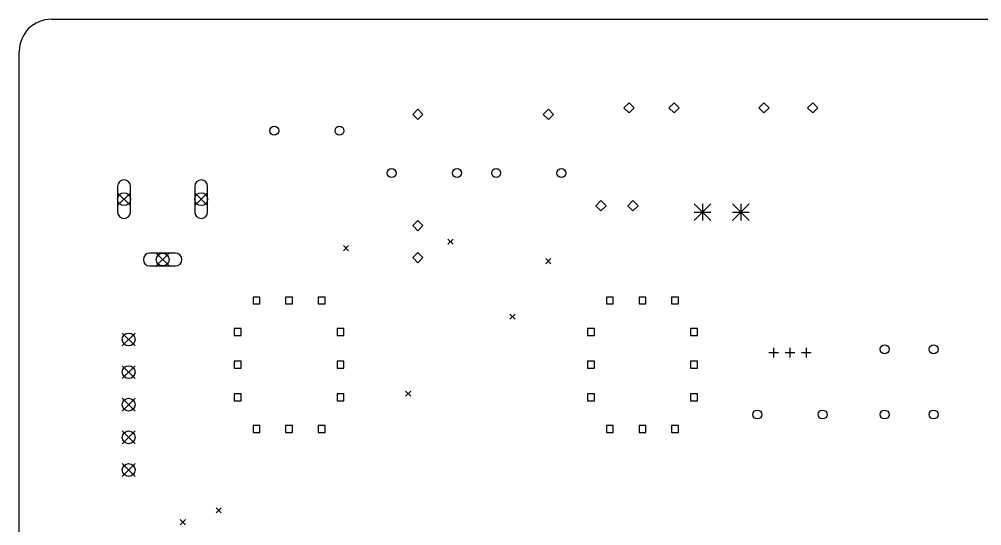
# Model space of a CAD drawing. Extents: x 2.9 to 8.93, y -5.83 to -2.73.
# Drawn here: x 2.949 to 5.898, y -4.281 to -2.728 of the extents above; entities that cross this region are included whole.
import ezdxf

# ---------------------------------------------------------------- set-up
doc = ezdxf.new("R2010")
doc.units = 0
doc.header["$MEASUREMENT"] = 0
doc.layers.add('BLACK', color=7, linetype='CONTINUOUS')

msp = doc.modelspace()

# ---------------------------------------------------------------- linework, layer by layer
at = {"layer": 'BLACK', "linetype": 'CONTINUOUS'}
for p, q in [((3.04724, -2.72835), (8.83465, -2.72835)), ((2.94882, -4.79528), (2.94882, -2.82677)), ((4.17, -3.00425), (4.15425, -3.02)), ((4.18575, -3.02), (4.17, -3.00425)), ((4.57, -3.00425), (4.55425, -3.02)), ((4.58575, -3.02), (4.57, -3.00425)), ((4.81727, -2.98425), (4.80152, -3)), ((4.80152, -3), (4.81727, -3.01575)), ((4.83302, -3), (4.81727, -2.98425)), ((4.81727, -3.01575), (4.83302, -3)), ((4.95507, -2.98425), (4.93932, -3)), ((4.93932, -3), (4.95507, -3.01575)), ((4.97081, -3), (4.95507, -2.98425)), ((4.95507, -3.01575), (4.97081, -3)), ((5.23039, -2.98425), (5.21465, -3)), ((5.21465, -3), (5.23039, -3.01575)), ((5.24614, -3), (5.23039, -2.98425)), ((5.23039, -3.01575), (5.24614, -3)), ((5.38, -2.98425), (5.36425, -3)), ((5.36425, -3), (5.38, -3.01575)), ((5.39575, -3), (5.38, -2.98425)), ((5.38, -3.01575), (5.39575, -3)), ((4.15425, -3.02), (4.17, -3.03575)), ((4.17, -3.03575), (4.18575, -3.02)), ((4.55425, -3.02), (4.57, -3.03575)), ((4.57, -3.03575), (4.58575, -3.02)), ((3.25031, -3.24063), (3.25031, -3.31937)), ((3.28969, -3.31937), (3.28969, -3.24063)), ((3.48654, -3.24063), (3.48654, -3.31937)), ((3.52591, -3.31937), (3.52591, -3.24063)), ((3.25031, -3.26031), (3.28969, -3.29969)), ((3.28969, -3.26031), (3.25031, -3.29969)), ((3.48654, -3.26031), (3.52591, -3.29969)), ((3.52591, -3.26031), (3.48654, -3.29969)), ((4.73079, -3.28425), (4.71504, -3.3)), ((4.71504, -3.3), (4.73079, -3.31575)), ((4.74654, -3.3), (4.73079, -3.28425)), ((4.73079, -3.31575), (4.74654, -3.3)), ((4.82921, -3.28425), (4.81346, -3.3)), ((4.81346, -3.3), (4.82921, -3.31575)), ((4.84496, -3.3), (4.82921, -3.28425)), ((4.82921, -3.31575), (4.84496, -3.3)), ((5.0163, -3.29441), (5.06748, -3.34559)), ((5.06748, -3.29441), (5.0163, -3.34559)), ((5.04189, -3.29441), (5.04189, -3.34559)), ((5.13441, -3.29441), (5.18559, -3.34559)), ((5.18559, -3.29441), (5.13441, -3.34559)), ((5.16, -3.29441), (5.16, -3.34559)), ((5.0163, -3.32), (5.06748, -3.32)), ((5.13441, -3.32), (5.18559, -3.32)), ((4.17, -3.34504), (4.15425, -3.36079)), ((4.15425, -3.36079), (4.17, -3.37654)), ((4.18575, -3.36079), (4.17, -3.34504)), ((4.17, -3.37654), (4.18575, -3.36079)), ((4.26213, -3.40213), (4.27787, -3.41787)), ((4.27787, -3.40213), (4.26213, -3.41787)), ((3.42748, -3.44535), (3.34874, -3.44535)), ((3.36843, -3.44535), (3.4078, -3.48472)), ((3.4078, -3.44535), (3.36843, -3.48472)), ((3.94213, -3.42213), (3.95787, -3.43787)), ((3.95787, -3.42213), (3.94213, -3.43787)), ((4.17, -3.44346), (4.15425, -3.45921)), ((4.18575, -3.45921), (4.17, -3.44346)), ((4.15425, -3.45921), (4.17, -3.47496)), ((4.17, -3.47496), (4.18575, -3.45921)), ((4.56213, -3.46213), (4.57787, -3.47787)), ((4.57787, -3.46213), (4.56213, -3.47787)), ((3.34874, -3.48472), (3.42748, -3.48472)), ((3.6862, -3.57994), (3.66498, -3.57994)), ((3.66498, -3.57994), (3.66498, -3.60116)), ((3.6862, -3.60116), (3.6862, -3.57994)), ((3.7862, -3.57994), (3.76498, -3.57994)), ((3.76498, -3.57994), (3.76498, -3.60116)), ((3.7862, -3.60116), (3.7862, -3.57994)), ((3.8862, -3.57994), (3.86498, -3.57994)), ((3.86498, -3.57994), (3.86498, -3.60116)), ((3.8862, -3.60116), (3.8862, -3.57994)), ((4.76887, -3.57994), (4.74766, -3.57994)), ((4.74766, -3.57994), (4.74766, -3.60116)), ((4.76887, -3.60116), (4.76887, -3.57994)), ((4.86887, -3.57994), (4.84766, -3.57994)), ((4.84766, -3.57994), (4.84766, -3.60116)), ((4.86887, -3.60116), (4.86887, -3.57994)), ((4.96887, -3.57994), (4.94766, -3.57994)), ((4.94766, -3.57994), (4.94766, -3.60116)), ((4.96887, -3.60116), (4.96887, -3.57994)), ((3.66498, -3.60116), (3.6862, -3.60116)), ((3.76498, -3.60116), (3.7862, -3.60116)), ((3.86498, -3.60116), (3.8862, -3.60116)), ((4.74766, -3.60116), (4.76887, -3.60116)), ((4.84766, -3.60116), (4.86887, -3.60116)), ((4.94766, -3.60116), (4.96887, -3.60116)), ((4.45213, -3.63213), (4.46787, -3.64787)), ((4.46787, -3.63213), (4.45213, -3.64787)), ((3.62872, -3.67679), (3.6075, -3.67679)), ((3.6075, -3.67679), (3.6075, -3.69801)), ((3.62872, -3.69801), (3.62872, -3.67679)), ((3.94368, -3.67679), (3.92246, -3.67679)), ((3.92246, -3.67679), (3.92246, -3.69801)), ((3.94368, -3.69801), (3.94368, -3.67679)), ((4.71139, -3.67679), (4.69018, -3.67679)), ((4.69018, -3.67679), (4.69018, -3.69801)), ((4.71139, -3.69801), (4.71139, -3.67679)), ((5.02635, -3.67679), (5.00514, -3.67679)), ((5.00514, -3.67679), (5.00514, -3.69801)), ((5.02635, -3.69801), (5.02635, -3.67679)), ((3.26431, -3.69031), (3.30369, -3.72969)), ((3.30369, -3.69031), (3.26431, -3.72969)), ((3.6075, -3.69801), (3.62872, -3.69801)), ((3.92246, -3.69801), (3.94368, -3.69801)), ((4.69018, -3.69801), (4.71139, -3.69801)), ((5.00514, -3.69801), (5.02635, -3.69801)), ((5.26, -3.73524), (5.26, -3.76476)), ((5.31, -3.73524), (5.31, -3.76476)), ((5.36, -3.73524), (5.36, -3.76476)), ((5.24524, -3.75), (5.27476, -3.75)), ((5.29524, -3.75), (5.32476, -3.75)), ((5.34524, -3.75), (5.37476, -3.75)), ((3.26431, -3.79031), (3.30369, -3.82969)), ((3.30369, -3.79031), (3.26431, -3.82969)), ((3.62872, -3.77679), (3.6075, -3.77679)), ((3.6075, -3.77679), (3.6075, -3.79801)), ((3.6075, -3.79801), (3.62872, -3.79801)), ((3.62872, -3.79801), (3.62872, -3.77679)), ((3.94368, -3.77679), (3.92246, -3.77679)), ((3.92246, -3.77679), (3.92246, -3.79801)), ((3.92246, -3.79801), (3.94368, -3.79801)), ((3.94368, -3.79801), (3.94368, -3.77679)), ((4.71139, -3.77679), (4.69018, -3.77679)), ((4.69018, -3.77679), (4.69018, -3.79801)), ((4.69018, -3.79801), (4.71139, -3.79801)), ((4.71139, -3.79801), (4.71139, -3.77679)), ((5.02635, -3.77679), (5.00514, -3.77679)), ((5.00514, -3.77679), (5.00514, -3.79801)), ((5.00514, -3.79801), (5.02635, -3.79801)), ((5.02635, -3.79801), (5.02635, -3.77679)), ((3.26431, -3.89031), (3.30369, -3.92969)), ((3.30369, -3.89031), (3.26431, -3.92969)), ((3.62872, -3.87679), (3.6075, -3.87679)), ((3.6075, -3.87679), (3.6075, -3.89801)), ((3.62872, -3.89801), (3.62872, -3.87679)), ((3.94368, -3.87679), (3.92246, -3.87679)), ((3.92246, -3.87679), (3.92246, -3.89801)), ((3.94368, -3.89801), (3.94368, -3.87679)), ((4.13231, -3.86802), (4.14806, -3.88377)), ((4.14806, -3.86802), (4.13231, -3.88377)), ((4.71139, -3.87679), (4.69018, -3.87679)), ((4.69018, -3.87679), (4.69018, -3.89801)), ((4.71139, -3.89801), (4.71139, -3.87679)), ((5.02635, -3.87679), (5.00514, -3.87679)), ((5.00514, -3.87679), (5.00514, -3.89801)), ((5.02635, -3.89801), (5.02635, -3.87679)), ((3.6075, -3.89801), (3.62872, -3.89801)), ((3.92246, -3.89801), (3.94368, -3.89801)), ((4.69018, -3.89801), (4.71139, -3.89801)), ((5.00514, -3.89801), (5.02635, -3.89801)), ((3.6862, -3.97365), (3.66498, -3.97365)), ((3.66498, -3.97365), (3.66498, -3.99486)), ((3.6862, -3.99486), (3.6862, -3.97365)), ((3.7862, -3.97365), (3.76498, -3.97365)), ((3.76498, -3.97365), (3.76498, -3.99486)), ((3.7862, -3.99486), (3.7862, -3.97365)), ((3.8862, -3.97365), (3.86498, -3.97365)), ((3.86498, -3.97365), (3.86498, -3.99486)), ((3.8862, -3.99486), (3.8862, -3.97365)), ((4.76887, -3.97365), (4.74766, -3.97365)), ((4.74766, -3.97365), (4.74766, -3.99486)), ((4.76887, -3.99486), (4.76887, -3.97365)), ((4.86887, -3.97365), (4.84766, -3.97365)), ((4.84766, -3.97365), (4.84766, -3.99486)), ((4.86887, -3.99486), (4.86887, -3.97365)), ((4.96887, -3.97365), (4.94766, -3.97365)), ((4.94766, -3.97365), (4.94766, -3.99486)), ((4.96887, -3.99486), (4.96887, -3.97365)), ((3.26431, -3.99031), (3.30369, -4.02969)), ((3.30369, -3.99031), (3.26431, -4.02969)), ((3.66498, -3.99486), (3.6862, -3.99486)), ((3.76498, -3.99486), (3.7862, -3.99486)), ((3.86498, -3.99486), (3.8862, -3.99486)), ((4.74766, -3.99486), (4.76887, -3.99486)), ((4.84766, -3.99486), (4.86887, -3.99486)), ((4.94766, -3.99486), (4.96887, -3.99486)), ((3.26431, -4.09031), (3.30369, -4.12969)), ((3.30369, -4.09031), (3.26431, -4.12969)), ((3.55213, -4.22613), (3.56787, -4.24187)), ((3.56787, -4.22613), (3.55213, -4.24187)), ((3.44213, -4.26213), (3.45787, -4.27787)), ((3.45787, -4.26213), (3.44213, -4.27787))]:
    msp.add_line(p, q, dxfattribs=at)
at = {"layer": 'BLACK'}
for centre, radius in [((3.73, -3.07), 0.01378), ((3.93, -3.07), 0.01378), ((4.09, -3.2), 0.01378), ((4.29, -3.2), 0.01378), ((4.41, -3.2), 0.01378), ((4.61, -3.2), 0.01378), ((3.27, -3.28), 0.01969), ((3.50622, -3.28), 0.01969), ((3.38811, -3.46504), 0.01969), ((3.284, -3.71), 0.01969), ((5.6, -3.74), 0.01378), ((5.75, -3.74), 0.01378), ((3.284, -3.81), 0.01969), ((3.284, -3.91), 0.01969), ((5.21, -3.94), 0.01378), ((5.41, -3.94), 0.01378), ((5.6, -3.94), 0.01378), ((5.75, -3.94), 0.01378), ((3.284, -4.01), 0.01969), ((3.284, -4.11), 0.01969)]:
    msp.add_circle(centre, radius, dxfattribs=at)
for centre, radius, start, end in [((3.04724, -2.82677), 0.09843, 90, 180), ((3.27, -3.24063), 0.01969, 0, 180), ((3.50622, -3.24063), 0.01969, 0, 180), ((3.27, -3.31937), 0.01969, 180, 360), ((3.50622, -3.31937), 0.01969, 180, 360), ((3.34874, -3.46504), 0.01969, 90, 270), ((3.42748, -3.46504), 0.01969, 270, 450)]:
    msp.add_arc(centre, radius, start, end, dxfattribs=at)

doc.saveas('drawing.dxf')
